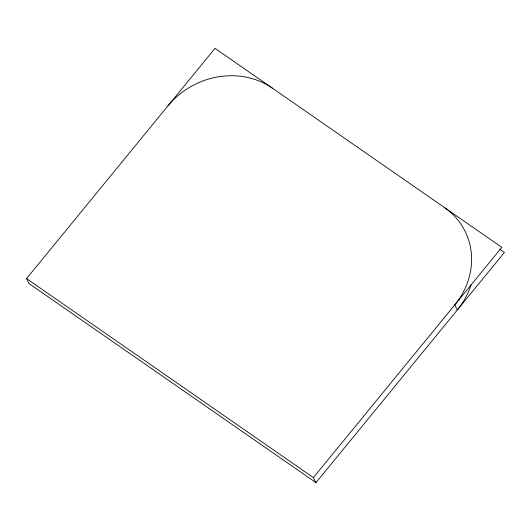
<?xml version="1.0" encoding="UTF-8"?>
<svg xmlns="http://www.w3.org/2000/svg" width="531" height="531" viewBox="0 0 531 531"><rect width="100%" height="100%" fill="white"/><g stroke="black" fill="none" stroke-linecap="round" stroke-linejoin="round"><path stroke-width="0.8" d="M315.985 482.646L29.145 283.64L26.55 278.589L215.015 48.354L501.855 247.36L313.383 477.595L315.985 482.646L504.45 252.411L499.678 249.105M26.55 278.589L313.383 477.595M444.487 207.555A75.707 68.386 -27.2 0 1 454.735 304.92L457.33 309.971A75.707 68.386 -27.2 0 0 471.11 284.556M167.902 105.915A75.707 68.386 -27.2 0 1 272.383 88.153"/></g></svg>
